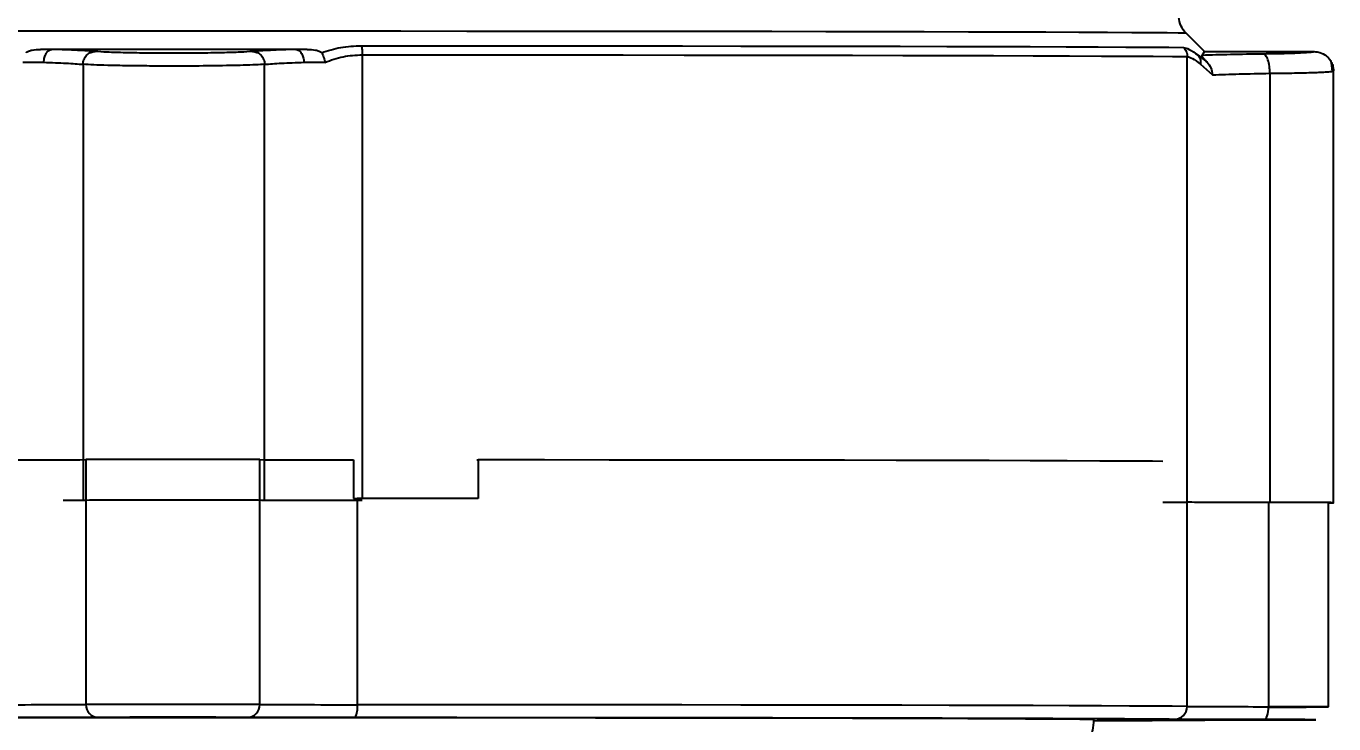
# Model space of a CAD drawing. Header units: millimetres. Extents: x 2642 to 4256, y 821 to 2003.
# Drawn here: x 3215.4 to 3316.9, y 1044.8 to 1098.9 of the extents above; entities that cross this region are included whole.
import ezdxf

# ---------------------------------------------------------------- set-up
doc = ezdxf.new("R2010")
doc.units = ezdxf.units.MM
doc.layers.add('AM_5', color=3, linetype='Continuous', lineweight=25)
doc.styles.add('SLDTEXTSTYLE1', font='txt.shx', dxfattribs={"width": 0.7, "bigfont": 'gbcbig.shx'})
doc.dimstyles.new('SLDDIMSTYLE12$0', dxfattribs={"dimtxt": 12, "dimasz": 10, "dimexe": 0, "dimexo": 0.0625, "dimgap": 0.875, "dimtad": 1, "dimdec": 1, "dimlfac": 1.8, "dimrnd": 1e-09, "dimzin": 12, "dimdsep": 46, "dimtxsty": 'SLDTEXTSTYLE1', "dimcen": 0.09, "dimdle": 8.16, "dimclrd": 3, "dimclre": 3, "dimadec": 0, "dimazin": 3, "dimtfac": 1, "dimtdec": 1, "dimtofl": 0, "dimtmove": 0, "dimatfit": 3, "dimfxl": 0, "dimfrac": 2, "dimtolj": 1, "dimlwd": 5, "dimlwe": 5, "dimarcsym": 0})

# ---------------------------------------------------------------- blocks, each defined once
blk = doc.blocks.new('*D16')
at = {"layer": 'AM_5', "color": 3, "lineweight": 5, "transparency": 16777216}
blk.add_line((3226.56, 1282.56), (3038.57, 1282.56), dxfattribs=at)
at = {"layer": 'AM_5', "color": 3, "linetype": 'Continuous', "lineweight": 5, "transparency": 16777216}
for p, q in [((3038.57, 1272.56), (3038.57, 1050.95)), ((3180.82, 1040.95), (3038.57, 1040.95))]:
    blk.add_line(p, q, dxfattribs=at)
at = {"layer": 'AM_5', "color": 3, "transparency": 16777216}
for points in [[(3036.9, 1272.56), (3040.24, 1272.56), (3038.57, 1282.56)], [(3036.9, 1050.95), (3040.24, 1050.95), (3038.57, 1040.95)]]:
    blk.add_solid(points, dxfattribs=at)
at = {"layer": 'Defpoints', "color": 0, "transparency": 16777216}
for p in [(3226.63, 1282.56), (3038.57, 1040.95), (3180.88, 1040.95)]:
    blk.add_point(p, dxfattribs=at)
at = {"layer": 'AM_5', "color": 0, "transparency": 16777216, "insert": (3031.69, 1108.23), "char_height": 12, "attachment_point": 5, "rotation": 90, "style": 'SLDTEXTSTYLE1'}
blk.add_mtext('\\A1;245', dxfattribs=at)

msp = doc.modelspace()

# ---------------------------------------------------------------- linework, layer by layer
at = {"color": 7, "linetype": 'Continuous', "lineweight": 25}
for p, q in [((3306.868, 1096.926), (3305.452, 1098.342)), ((3226.867, 1097.098), (3217.393, 1097.098)), ((3236.341, 1097.098), (3226.867, 1097.098)), ((3241.485, 1096.681), (3241.485, 1062.253)), ((3305.52, 1061.959), (3305.52, 1096.544)), ((3306.352, 1096.659), (3307.055, 1096.114)), ((3306.68, 1096.634), (3306.867, 1096.927)), ((3306.867, 1096.927), (3315.367, 1096.927)), ((3219.82, 1095.943), (3219.82, 1062.109)), ((3233.915, 1062.109), (3233.915, 1095.943)), ((3306.542, 1096.011), (3306.535, 1095.952)), ((3306.535, 1095.952), (3307.485, 1095.122)), ((3311.932, 1095.244), (3311.932, 1061.942)), ((3316.788, 1095.378), (3316.723, 1096.068)), ((3316.752, 1095.4), (3316.867, 1095.426)), ((3316.867, 1061.927), (3316.867, 1095.43)), ((3220.049, 1065.267), (3220.049, 1046.267)), ((3233.53, 1046.267), (3233.53, 1065.267)), ((3240.815, 1065.253), (3240.815, 1062.253)), ((3250.385, 1065.248), (3250.488, 1065.248)), ((3250.488, 1065.248), (3250.488, 1062.248)), ((3241.102, 1062.253), (3241.102, 1046.253)), ((3305.499, 1046.116), (3305.499, 1061.958)), ((3311.821, 1061.942), (3311.821, 1046.1)), ((3316.49, 1046.085), (3316.49, 1061.928))]:
    msp.add_line(p, q, dxfattribs=at)
at = {"color": 7, "linetype": 'Continuous', "lineweight": 25, "flags": 128}
for points in [[(3305.452, 1098.342), (3305.313, 1098.351), (3304.818, 1098.363), (3303.965, 1098.374), (3302.761, 1098.385), (3301.209, 1098.396), (3299.317, 1098.406), (3297.094, 1098.417), (3294.549, 1098.427), (3291.695, 1098.436), (3288.544, 1098.446), (3285.112, 1098.454), (3281.413, 1098.462), (3277.464, 1098.47), (3273.284, 1098.477), (3268.892, 1098.483), (3264.307, 1098.489), (3259.552, 1098.494), (3254.646, 1098.499), (3249.614, 1098.502), (3244.478, 1098.505), (3239.261, 1098.507), (3233.988, 1098.509), (3228.681, 1098.509), (3223.367, 1098.509), (3218.069, 1098.508), (3212.81, 1098.507)], [(3241.431, 1097.388), (3246.634, 1097.385), (3251.748, 1097.382), (3256.75, 1097.378), (3261.62, 1097.373), (3266.334, 1097.368), (3270.871, 1097.362), (3275.213, 1097.356), (3279.338, 1097.348), (3283.229, 1097.341), (3286.868, 1097.332), (3290.239, 1097.323), (3293.327, 1097.314), (3296.118, 1097.304), (3298.599, 1097.294), (3300.76, 1097.284), (3302.591, 1097.273), (3304.084, 1097.262), (3305.232, 1097.251)], [(3241.485, 1096.681), (3246.706, 1096.679), (3251.839, 1096.675), (3256.86, 1096.672), (3261.747, 1096.667), (3266.479, 1096.662), (3271.033, 1096.656), (3275.39, 1096.649), (3279.531, 1096.642), (3283.436, 1096.634), (3287.088, 1096.626), (3290.471, 1096.617), (3293.571, 1096.607), (3296.372, 1096.598), (3298.863, 1096.588), (3301.032, 1096.577), (3302.87, 1096.566), (3304.368, 1096.555), (3305.52, 1096.544)], [(3303.616, 1065.133), (3302.825, 1065.138), (3300.955, 1065.149), (3298.741, 1065.16), (3296.193, 1065.17), (3293.323, 1065.18), (3290.144, 1065.189), (3286.672, 1065.198), (3282.921, 1065.207), (3278.91, 1065.215), (3274.657, 1065.222), (3270.182, 1065.229), (3265.505, 1065.235), (3260.649, 1065.24), (3255.635, 1065.245), (3250.488, 1065.248)], [(3240.815, 1062.253), (3240.851, 1062.253), (3240.887, 1062.253), (3240.923, 1062.253), (3240.958, 1062.253), (3240.994, 1062.253), (3241.03, 1062.253), (3241.066, 1062.253), (3241.102, 1062.253)], [(3250.488, 1062.248), (3249.331, 1062.249), (3248.169, 1062.25), (3247.002, 1062.251), (3245.83, 1062.251), (3244.654, 1062.252), (3243.474, 1062.252), (3242.29, 1062.253), (3241.102, 1062.253)], [(3305.499, 1046.116), (3304.359, 1046.127), (3302.867, 1046.138), (3301.032, 1046.149), (3298.86, 1046.159), (3296.363, 1046.17), (3293.55, 1046.179), (3290.436, 1046.189), (3287.033, 1046.198), (3283.358, 1046.206), (3279.427, 1046.214), (3275.258, 1046.221), (3270.869, 1046.228), (3266.281, 1046.234), (3261.515, 1046.239), (3256.591, 1046.244), (3251.532, 1046.248), (3246.361, 1046.251), (3241.102, 1046.253)], [(3311.47, 1045.098), (3311.538, 1045.117), (3311.604, 1045.174), (3311.665, 1045.267), (3311.718, 1045.392), (3311.762, 1045.544), (3311.794, 1045.717), (3311.814, 1045.904), (3311.821, 1046.1)], [(3298.29, 1045.085), (3298.245, 1045.09), (3297.889, 1045.101), (3297.179, 1045.112), (3296.118, 1045.122), (3294.712, 1045.133), (3292.967, 1045.143), (3290.893, 1045.153), (3288.499, 1045.162), (3285.798, 1045.171), (3282.803, 1045.18), (3279.529, 1045.188), (3275.992, 1045.196), (3272.21, 1045.203), (3268.201, 1045.21), (3263.987, 1045.216), (3259.587, 1045.221), (3255.023, 1045.226), (3250.319, 1045.229), (3245.498, 1045.233), (3240.584, 1045.235), (3235.601, 1045.237), (3230.574, 1045.238), (3225.528, 1045.238), (3220.488, 1045.237), (3215.48, 1045.236), (3210.528, 1045.234)], [(3231.99, 1045.261), (3231.812, 1045.259), (3231.293, 1045.256), (3230.467, 1045.254), (3229.39, 1045.252), (3228.135, 1045.251), (3226.79, 1045.25), (3225.444, 1045.251), (3224.19, 1045.252), (3223.113, 1045.254), (3222.286, 1045.256), (3221.767, 1045.259), (3221.59, 1045.261), (3221.767, 1045.264), (3222.286, 1045.267), (3223.113, 1045.269), (3224.19, 1045.271), (3225.444, 1045.272), (3226.79, 1045.273), (3228.135, 1045.272), (3229.39, 1045.271), (3230.467, 1045.269), (3231.293, 1045.267), (3231.812, 1045.264), (3231.99, 1045.261)], [(3314.49, 1045.085), (3314.312, 1045.082), (3313.793, 1045.08), (3312.967, 1045.077), (3311.89, 1045.075), (3310.635, 1045.074), (3309.29, 1045.074), (3307.944, 1045.074), (3306.69, 1045.075), (3305.613, 1045.077), (3304.786, 1045.08), (3304.267, 1045.082), (3304.09, 1045.085), (3304.267, 1045.088), (3304.786, 1045.091), (3305.613, 1045.093), (3306.69, 1045.095), (3307.944, 1045.096), (3309.29, 1045.096), (3310.635, 1045.096), (3311.89, 1045.095), (3312.967, 1045.093), (3313.793, 1045.091), (3314.312, 1045.088), (3314.49, 1045.085)], [(3304.515, 1045.055), (3304.707, 1045.074), (3304.776, 1045.091)], [(3311.544, 1045.095), (3311.538, 1045.092), (3311.47, 1045.073)]]:
    msp.add_lwpolyline(points, dxfattribs=at)
at = {"color": 7, "linetype": 'Continuous', "lineweight": 25}
for centre, radius, start, end in [((3212.127, 3773.147), 2677.051, 270.064479, 270.099302), ((3241.608, 3773.583), 2677.487, 269.900697, 269.935518), ((3212.916, 2940.339), 1875.085, 269.986579, 270.217963), ((3226.79, -927.036), 1992.314, 89.806162, 90.193839), ((3240.509, 2880.15), 1814.896, 269.779653, 270.009649), ((3212.916, 2921.339), 1875.085, 269.986579, 270.217963), ((3226.79, -946.036), 1992.314, 89.806162, 90.193839), ((3221.019, 1046.236), 0.971, 178.18264, 267.99638), ((3232.56, 1046.236), 0.971, 272.00362, 1.81736), ((3240.663, 2921.339), 1875.085, 269.782038, 270.013422), ((3239.56, 1046.012), 1.561, 330.85186, 8.90319), ((3304.506, 1046.108), 0.992, 270.49558, 0.45811), ((3311.329, 2088.438), 1042.338, 269.679528, 270.027064), ((3312.604, 543.355), 502.745, 89.55713, 90.08916), ((3312.827, 1476.5), 430.43, 269.86614, 270.48756)]:
    msp.add_arc(centre, radius, start, end, dxfattribs=at)
for points, knots in [([(3305.435, 1098.364), (3305.428, 1098.37), (3305.255, 1098.506), (3305.031, 1098.93), (3304.839, 1099.416), (3304.882, 1099.699), (3304.89, 1099.745)], [0, 0, 0, 0, 0.0173125, 0.4412846, 0.9096609, 1, 1, 1, 1]), ([(3215.406, 1096.844), (3215.428, 1096.869), (3215.477, 1096.922), (3215.639, 1096.996), (3215.988, 1097.082), (3216.3, 1097.091), (3216.517, 1097.097)], [0, 0, 0, 0, 0.0981068, 0.2156701, 0.4546075, 1, 1, 1, 1]), ([(3217.393, 1097.098), (3217.258, 1097.098), (3217.059, 1097.098), (3216.786, 1097.097), (3216.638, 1097.097), (3216.552, 1097.097), (3216.527, 1097.097), (3216.52, 1097.097), (3216.517, 1097.097)], [0, 0, 0, 0, 0.4853978, 0.7094528, 0.9192024, 0.9757196, 0.9918893, 1, 1, 1, 1]), ([(3216.767, 1096.1), (3216.782, 1096.227), (3216.805, 1096.415), (3216.863, 1096.59), (3216.905, 1096.698), (3216.939, 1096.769), (3217.023, 1096.899), (3217.131, 1097.006), (3217.268, 1097.084), (3217.351, 1097.093), (3217.393, 1097.098)], [0, 0, 0, 0, 0.2448869, 0.3613446, 0.377678, 0.4929331, 0.5361615, 0.7416294, 0.8674871, 1, 1, 1, 1]), ([(3220.759, 1096.942), (3220.353, 1096.972), (3219.545, 1097.031), (3218.108, 1097.076), (3217.393, 1097.098)], [0, 0, 0, 0, 0.50237507, 1, 1, 1, 1]), ([(3236.341, 1097.098), (3235.628, 1097.076), (3234.191, 1097.031), (3233.383, 1096.972), (3232.975, 1096.942)], [0, 0, 0, 0, 0.496466, 1, 1, 1, 1]), ([(3236.341, 1097.098), (3236.384, 1097.093), (3236.467, 1097.084), (3236.616, 1096.999), (3236.724, 1096.886), (3236.78, 1096.794), (3236.78, 1096.793), (3236.782, 1096.79), (3236.789, 1096.778), (3236.841, 1096.684), (3236.925, 1096.466), (3236.953, 1096.227), (3236.967, 1096.1)], [0, 0, 0, 0, 0.1327495, 0.2588281, 0.507271, 0.5073526, 0.5079526, 0.5095815, 0.5156813, 0.5392472, 0.7549274, 1, 1, 1, 1]), ([(3237.217, 1097.097), (3237.215, 1097.097), (3237.19, 1097.097), (3237.033, 1097.097), (3236.734, 1097.097), (3236.477, 1097.098), (3236.341, 1097.098)], [0, 0, 0, 0, 0.0080689, 0.080583, 0.5145774, 1, 1, 1, 1]), ([(3237.217, 1097.097), (3237.435, 1097.091), (3237.748, 1097.082), (3238.096, 1096.995), (3238.258, 1096.922), (3238.307, 1096.868), (3238.329, 1096.844)], [0, 0, 0, 0, 0.5469017, 0.7855349, 0.9022486, 1, 1, 1, 1]), ([(3238.329, 1096.844), (3238.817, 1097.001), (3239.791, 1097.313), (3240.885, 1097.363), (3241.431, 1097.388)], [0, 0, 0, 0, 0.5006525, 1, 1, 1, 1]), ([(3305.232, 1097.251), (3305.362, 1097.223), (3305.621, 1097.166), (3306.108, 1096.828), (3306.352, 1096.659)], [0, 0, 0, 0, 0.499286, 1, 1, 1, 1]), ([(3216.767, 1096.1), (3217.381, 1096.079), (3218.693, 1096.034), (3219.428, 1095.975), (3219.82, 1095.943)], [0, 0, 0, 0, 0.4683158, 1, 1, 1, 1]), ([(3219.819, 1095.943), (3219.833, 1096.068), (3219.854, 1096.26), (3219.972, 1096.492), (3220.094, 1096.651), (3220.244, 1096.78), (3220.461, 1096.905), (3220.642, 1096.928), (3220.759, 1096.942)], [0, 0, 0, 0, 0.2396167, 0.3684627, 0.4999987, 0.631535, 0.7603815, 1, 1, 1, 1]), ([(3232.975, 1096.942), (3232.694, 1096.922), (3232.13, 1096.883), (3230.644, 1096.838), (3228.849, 1096.809), (3226.861, 1096.799), (3224.874, 1096.809), (3223.083, 1096.838), (3221.603, 1096.883), (3221.04, 1096.923), (3220.759, 1096.942)], [0, 0, 0, 0, 0.1251383, 0.2502561, 0.3753727, 0.5004304, 0.6253971, 0.7502836, 0.8751239, 1, 1, 1, 1]), ([(3232.975, 1096.942), (3233.093, 1096.928), (3233.273, 1096.905), (3233.491, 1096.78), (3233.641, 1096.651), (3233.762, 1096.492), (3233.88, 1096.26), (3233.902, 1096.068), (3233.915, 1095.943)], [0, 0, 0, 0, 0.2396181, 0.368465, 0.5000016, 0.631538, 0.7603841, 1, 1, 1, 1]), ([(3233.915, 1095.943), (3234.306, 1095.975), (3235.042, 1096.034), (3236.353, 1096.079), (3236.967, 1096.1)], [0, 0, 0, 0, 0.5316368, 1, 1, 1, 1]), ([(3238.329, 1096.844), (3238.358, 1096.796), (3238.419, 1096.697), (3238.498, 1096.505), (3238.561, 1096.301), (3238.584, 1096.16), (3238.594, 1096.097)], [0, 0, 0, 0, 0.2391493, 0.4971627, 0.7785241, 1, 1, 1, 1]), ([(3238.594, 1096.097), (3239.055, 1096.268), (3239.955, 1096.601), (3240.983, 1096.655), (3241.485, 1096.681)], [0, 0, 0, 0, 0.51151, 1, 1, 1, 1]), ([(3305.52, 1096.544), (3305.635, 1096.517), (3305.869, 1096.46), (3306.309, 1096.124), (3306.535, 1095.952)], [0, 0, 0, 0, 0.4884898, 1, 1, 1, 1]), ([(3306.352, 1096.659), (3306.386, 1096.616), (3306.454, 1096.529), (3306.517, 1096.369), (3306.552, 1096.195), (3306.545, 1096.072), (3306.542, 1096.011)], [0, 0, 0, 0, 0.24739087, 0.49972223, 0.75219654, 1, 1, 1, 1]), ([(3307.055, 1096.114), (3307.016, 1096.154), (3306.937, 1096.235), (3306.841, 1096.343), (3306.768, 1096.433), (3306.698, 1096.529), (3306.659, 1096.607), (3306.672, 1096.625), (3306.68, 1096.634)], [0, 0, 0, 0, 0.1116726, 0.2224733, 0.3337517, 0.4562523, 0.7126739, 1, 1, 1, 1]), ([(3311.419, 1096.741), (3310.539, 1096.728), (3308.752, 1096.702), (3307.378, 1096.657), (3306.68, 1096.634)], [0, 0, 0, 0, 0.4921548, 1, 1, 1, 1]), ([(3307.055, 1096.114), (3307.17, 1095.97), (3307.401, 1095.68), (3307.457, 1095.309), (3307.485, 1095.122)], [0, 0, 0, 0, 0.4948171, 1, 1, 1, 1]), ([(3315.367, 1096.927), (3315.317, 1096.907), (3315.218, 1096.867), (3314.367, 1096.812), (3313.1, 1096.766), (3311.98, 1096.749), (3311.419, 1096.741)], [0, 0, 0, 0, 0.2499144, 0.4998312, 0.749722, 1, 1, 1, 1]), ([(3311.932, 1095.244), (3311.923, 1095.429), (3311.904, 1095.813), (3311.785, 1096.311), (3311.614, 1096.661), (3311.482, 1096.715), (3311.419, 1096.741)], [0, 0, 0, 0, 0.2401532, 0.4994831, 0.7591014, 1, 1, 1, 1]), ([(3315.367, 1096.927), (3315.515, 1096.914), (3315.85, 1096.885), (3316.251, 1096.665), (3316.542, 1096.379), (3316.723, 1096.095), (3316.844, 1095.77), (3316.859, 1095.541), (3316.867, 1095.426)], [0, 0, 0, 0, 0.18848, 0.4272136, 0.5636211, 0.7073559, 0.8543277, 1, 1, 1, 1]), ([(3233.915, 1095.943), (3233.698, 1095.93), (3233.277, 1095.903), (3232.044, 1095.86), (3230.158, 1095.821), (3227.572, 1095.802), (3225.202, 1095.807), (3223.225, 1095.829), (3221.759, 1095.859), (3220.553, 1095.897), (3220.074, 1095.928), (3219.82, 1095.943)], [0, 0, 0, 0, 0.0888593, 0.1719951, 0.3204704, 0.4624814, 0.6031473, 0.7031709, 0.8080095, 0.8981857, 1, 1, 1, 1]), ([(3307.485, 1095.122), (3308.136, 1095.149), (3309.397, 1095.201), (3311.106, 1095.23), (3311.932, 1095.244)], [0, 0, 0, 0, 0.5167256, 1, 1, 1, 1]), ([(3311.932, 1095.244), (3312.52, 1095.251), (3313.715, 1095.265), (3315.218, 1095.3), (3316.186, 1095.343), (3316.677, 1095.377), (3316.734, 1095.395), (3316.752, 1095.4)], [0, 0, 0, 0, 0.2375429, 0.482876, 0.7456228, 0.9217382, 1, 1, 1, 1]), ([(3219.82, 1062.109), (3219.499, 1062.107), (3219.114, 1062.105), (3218.401, 1062.104), (3218.283, 1062.103)], [0, 0, 0, 0, 0.83494672, 1, 1, 1, 1]), ([(3303.609, 1061.976), (3303.627, 1061.975), (3304.523, 1061.97), (3305.027, 1061.964), (3305.52, 1061.959)], [0, 0, 0, 0, 0.0197068, 1, 1, 1, 1]), ([(3316.49, 1061.922), (3316.5, 1061.922), (3316.849, 1061.924), (3316.937, 1061.927), (3316.645, 1061.932), (3315.6, 1061.937), (3314.016, 1061.94), (3312.626, 1061.942), (3311.932, 1061.942)], [0, 0, 0, 0, 0.0059408, 0.2047526, 0.4035645, 0.6023763, 0.8011882, 1, 1, 1, 1]), ([(3220.985, 1045.266), (3220.595, 1045.264), (3219.799, 1045.261), (3217.809, 1045.256), (3215.396, 1045.253), (3213.559, 1045.252), (3212.656, 1045.251)], [0, 0, 0, 0, 0.2457963, 0.5, 0.7542037, 1, 1, 1, 1]), ([(3232.594, 1045.266), (3232.329, 1045.267), (3231.788, 1045.27), (3230.37, 1045.273), (3228.654, 1045.274), (3226.79, 1045.275), (3224.925, 1045.274), (3223.209, 1045.273), (3221.791, 1045.27), (3221.25, 1045.267), (3220.985, 1045.266)], [0, 0, 0, 0, 0.122089, 0.25, 0.377911, 0.5, 0.622089, 0.75, 0.877911, 1, 1, 1, 1]), ([(3240.923, 1045.251), (3240.02, 1045.252), (3238.183, 1045.253), (3235.77, 1045.256), (3233.78, 1045.261), (3232.985, 1045.264), (3232.594, 1045.266)], [0, 0, 0, 0, 0.2457963, 0.5, 0.7542037, 1, 1, 1, 1]), ([(3304.515, 1045.115), (3303.989, 1045.121), (3302.926, 1045.131), (3300.388, 1045.147), (3297.118, 1045.163), (3293.056, 1045.178), (3288.244, 1045.192), (3282.751, 1045.205), (3276.658, 1045.216), (3270.055, 1045.227), (3263.076, 1045.235), (3255.834, 1045.242), (3248.457, 1045.248), (3243.419, 1045.25), (3240.923, 1045.251)], [0, 0, 0, 0, 0.0799588, 0.1613715, 0.2441424, 0.3288926, 0.4142166, 0.5, 0.5857784, 0.6711024, 0.7558576, 0.8386237, 0.9200388, 1, 1, 1, 1]), ([(3295.565, 1042.097), (3295.58, 1042.098), (3295.613, 1042.1), (3295.765, 1042.119), (3296.009, 1042.168), (3296.305, 1042.256), (3296.703, 1042.422), (3297.251, 1042.77), (3297.821, 1043.394), (3298.225, 1044.21), (3298.253, 1044.801), (3298.266, 1045.068)], [0, 0, 0, 0, 0.0696892, 0.1592022, 0.2285256, 0.2848526, 0.3609288, 0.4877022, 0.6602905, 0.8462571, 1, 1, 1, 1]), ([(3298.26, 1045.014), (3298.961, 1045.017), (3300.77, 1045.025), (3302.91, 1045.039), (3303.983, 1045.05), (3304.515, 1045.055)], [0, 0, 0, 0, 0.2417732, 0.6243024, 1, 1, 1, 1]), ([(3311.47, 1045.098), (3310.623, 1045.098), (3308.9, 1045.1), (3306.808, 1045.104), (3305.223, 1045.109), (3304.748, 1045.113), (3304.515, 1045.115)], [0, 0, 0, 0, 0.2457963, 0.5, 0.7542037, 1, 1, 1, 1]), ([(3304.515, 1045.055), (3304.748, 1045.057), (3305.223, 1045.061), (3306.808, 1045.066), (3308.9, 1045.07), (3310.623, 1045.072), (3311.47, 1045.073)], [0, 0, 0, 0, 0.24579633, 0.5, 0.75420367, 1, 1, 1, 1]), ([(3315.49, 1045.085), (3315.437, 1045.086), (3315.329, 1045.089), (3314.459, 1045.093), (3313.159, 1045.096), (3312.024, 1045.097), (3311.47, 1045.098)], [0, 0, 0, 0, 0.244178, 0.5, 0.755822, 1, 1, 1, 1]), ([(3311.47, 1045.073), (3312.024, 1045.073), (3313.159, 1045.074), (3314.459, 1045.077), (3315.329, 1045.081), (3315.437, 1045.084), (3315.49, 1045.085)], [0, 0, 0, 0, 0.244178, 0.5, 0.755822, 1, 1, 1, 1])]:
    msp.add_open_spline(points, degree=3, knots=knots, dxfattribs=at)
for points in [[(3241.431, 1097.388), (3241.439, 1097.339), (3241.455, 1097.241), (3241.472, 1097.066), (3241.483, 1096.878), (3241.484, 1096.747), (3241.485, 1096.681)], [(3305.232, 1097.251), (3305.275, 1097.202), (3305.361, 1097.105), (3305.45, 1096.929), (3305.509, 1096.741), (3305.517, 1096.61), (3305.52, 1096.544)], [(3233.915, 1062.109), (3233.59, 1062.111), (3232.94, 1062.114), (3231.229, 1062.117), (3229.16, 1062.119), (3226.867, 1062.12), (3224.575, 1062.119), (3222.506, 1062.117), (3220.794, 1062.114), (3220.144, 1062.111), (3219.82, 1062.109)], [(3241.485, 1062.095), (3240.646, 1062.096), (3238.967, 1062.097), (3236.785, 1062.1), (3234.986, 1062.104), (3234.272, 1062.107), (3233.915, 1062.109)], [(3311.932, 1061.942), (3311.141, 1061.943), (3309.558, 1061.945), (3307.646, 1061.948), (3306.186, 1061.953), (3305.742, 1061.957), (3305.52, 1061.959)]]:
    msp.add_open_spline(points, degree=3, dxfattribs=at)

# ---------------------------------------------------------------- dimensions: what is measured, and where the dimension line sits
at = {"layer": 'AM_5'}
dim = msp.add_linear_dim(base=(3038.57, 1040.945), p1=(3226.626, 1282.557), p2=(3180.88, 1040.945), angle=90, text='245', dimstyle='SLDDIMSTYLE12$0', override={"dimlfac": 1}, dxfattribs=at)
dim.commit()
dim.dimension.update_dxf_attribs({"geometry": '*D16', "text_midpoint": (3038.57, 1108.227), "dimtype": 160})

doc.saveas('drawing.dxf')
